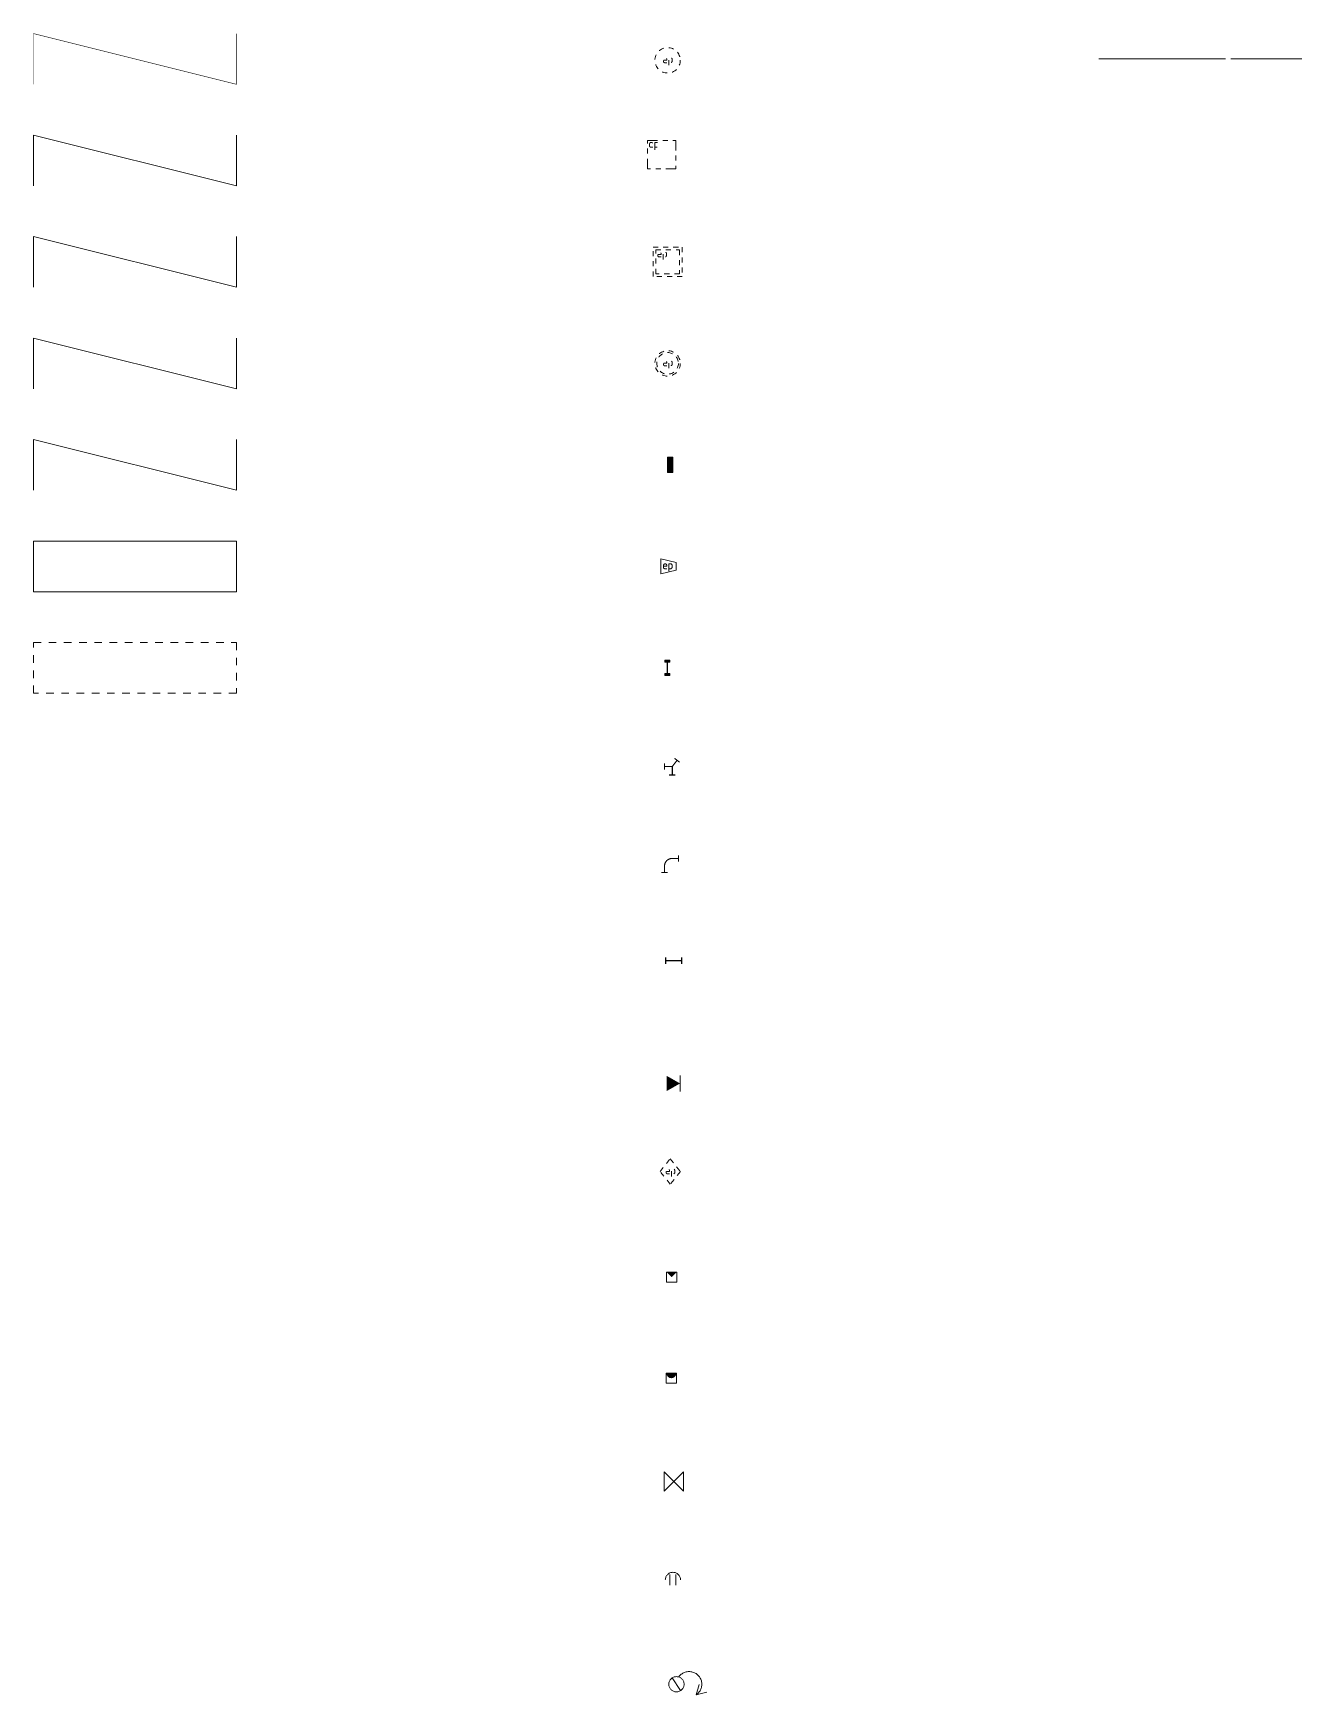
# Model space of a CAD drawing. Header units: metres. Extents: x 3068 to 3311, y 1718 to 1911.
# Drawn here: x 3130.54 to 3155.55, y 1878.02 to 1910.76 of the extents above; entities that cross this region are included whole.
import ezdxf

# ---------------------------------------------------------------- set-up
doc = ezdxf.new("R2010")
doc.units = ezdxf.units.M
for name, pattern in [('BL_0107', [0.3, 0.15, -0.15]), ('CL_0141', [2.5, 2.5, 0]), ('Socle_Axe', [0.35, 0.2, -0.05, 0.05, -0.05]), ('Socle_Continu', [2.5, 2.5, 0]), ('Socle_Discontinu', [0.075, 0.05, -0.025])]:
    doc.linetypes.add(name, pattern=pattern)
doc.layers.add('EAUPL_SCT', color=5, linetype='Socle_Continu', lineweight=13, true_color=0x0000ff)
doc.layers.add('EAUUS_SCS', color=36, linetype='Socle_Continu', lineweight=13, true_color=0x7f3f00)
doc.styles.add('Reseaux', font='arial.ttf')
doc.styles.get("Standard").update_dxf_attribs({"font": 'arial.ttf'})
doc.linetypes.add('BL_0101', pattern='A,3,-0.2,0.2,-0.381,["ep",Standard,S=0.254,R=0,X=-0.2,Y=-0.1],-0.381,0.2,-0.2', length=4.562)
doc.linetypes.add('BL_0102', pattern='A,3,-0.2,0.2,-0.6,["∩ ep ∩",Standard,S=0.254,R=0,X=-0.485,Y=-0.1],-0.75,0.2,-0.2', length=5.15)
doc.linetypes.add('BL_0103', pattern='A,3,-0.1,0.1,-0.6,["? ep ?",Standard,S=0.254,R=0,X=-0.485,Y=-0.1],-0.6,0.1,-0.1', length=4.6)
doc.linetypes.add('BL_0104', pattern='A,0.2,-0.2,0.2,-0.2,0.2,-0.2,["›",Standard,S=0.254,R=0,X=-0.05,Y=-0.1],-0.2', length=1.4)
doc.linetypes.add('BL_0105', pattern='A,4,-0.254,["| |",Standard,S=0.254,R=0,X=-0.127,Y=-0.1],-0.254', length=4.508)
doc.linetypes.add('BL_0106', pattern='A,0.2,0,["/",Standard,S=0.254,R=0,X=0,Y=0]', length=0.2)

# ---------------------------------------------------------------- blocks, each defined once
blk = doc.blocks.new('BP_0127')
at = {"layer": 'EAUPL_SCT', "linetype": 'Socle_Continu'}
blk.add_hatch(color=256, dxfattribs=at).paths.add_polyline_path([(0.056, 0.15), (-0.044, 0.15), (-0.044, 0.112), (0, 0.112), (0, -0.112), (-0.044, -0.113), (-0.044, -0.15), (0.056, -0.15), (0.056, -0.112), (0.013, -0.112), (0.012, 0.112), (0.056, 0.113)])
for p, q in [((0.056, 0.15), (-0.044, 0.15)), ((-0.044, 0.15), (-0.044, 0.112)), ((-0.044, 0.112), (0, 0.112)), ((0, 0.112), (0, -0.112)), ((0.013, -0.112), (0.012, 0.112)), ((0.012, 0.112), (0.056, 0.113)), ((0.056, 0.113), (0.056, 0.15)), ((0, -0.112), (-0.044, -0.113)), ((-0.044, -0.113), (-0.044, -0.15)), ((-0.044, -0.15), (0.056, -0.15)), ((0.056, -0.112), (0.013, -0.112)), ((0.056, -0.15), (0.056, -0.112))]:
    blk.add_line(p, q, dxfattribs=at)
at = {"layer": 'EAUPL_SCT', "linetype": 'Socle_Continu', "flags": 9}
for tag, p in [('ID', (0.705, -0.038)), ('NATURE', (0.705, -0.359)), ('FAMILLE', (0.705, -0.68)), ('CALQUE', (0.705, -1.001))]:
    blk.add_attdef(tag, p, '', height=0.2, dxfattribs=at)
blk = doc.blocks.new('BP_0125')
at = {"layer": 'EAUPL_SCT', "linetype": 'Socle_Continu'}
blk.add_hatch(color=256, dxfattribs=at).paths.add_polyline_path([(0.1, 0.15), (0.1, -0.15), (0, -0.15), (0, 0.15)])
at = {"layer": 'EAUPL_SCT', "linetype": 'Socle_Continu', "flags": 128}
blk.add_lwpolyline([(0, 0.15), (0.1, 0.15), (0.1, -0.15), (0, -0.15)], close=True, dxfattribs=at)
at = {"layer": 'EAUPL_SCT', "linetype": 'Socle_Continu', "flags": 9}
for tag, p in [('ID', (0.775, 0.541)), ('NATURE', (0.775, 0.22)), ('FAMILLE', (0.775, -0.101)), ('CALQUE', (0.775, -0.423)), ('TYPE', (0.775, -0.744))]:
    blk.add_attdef(tag, p, '', height=0.2, dxfattribs=at)
blk = doc.blocks.new('BP_0121')
at = {"layer": 'EAUPL_SCT', "linetype": 'Socle_Discontinu', "flags": 128}
for points in [[(-0.017, -0.047), (-0.057, -0.047, -0.424), (-0.081, -0.022), (-0.081, 0.018, -0.997785), (-0.017, 0.018), (-0.017, 0.002), (-0.073, 0.002)], [(0.024, -0.095), (0.024, 0.05), (0.06, 0.05, -0.410802), (0.088, 0.022), (0.088, -0.02, -0.396178), (0.06, -0.047), (0.032, -0.047)]]:
    blk.add_lwpolyline(points, format="xyb", dxfattribs=at)
at = {"layer": 'EAUPL_SCT', "linetype": 'Socle_Discontinu'}
blk.add_circle((0, 0), 0.25, dxfattribs=at)
at = {"layer": 'EAUPL_SCT', "linetype": 'Socle_Discontinu', "flags": 9}
for tag, p in [('ID', (0.636, 0.406)), ('NATURE', (0.636, 0.084)), ('FAMILLE', (0.636, -0.237)), ('CALQUE', (0.636, -0.558))]:
    blk.add_attdef(tag, p, '', height=0.2, dxfattribs=at)
blk = doc.blocks.new('BP_0122')
at = {"layer": 'EAUPL_SCT', "linetype": 'Socle_Axe'}
blk.add_lwpolyline([(0, 0.562), (0.562, 0.562), (0.562, 0), (0, 0)], close=True, dxfattribs=at)
at = {"layer": 'EAUPL_SCT', "linetype": 'Socle_Axe', "flags": 128}
for points in [[(0.106, 0.425), (0.066, 0.425, -0.424), (0.042, 0.45), (0.042, 0.49, -0.997785), (0.106, 0.49), (0.106, 0.474), (0.05, 0.474)], [(0.146, 0.377), (0.146, 0.522), (0.183, 0.522, -0.410802), (0.211, 0.494), (0.211, 0.452, -0.396178), (0.183, 0.425), (0.154, 0.425)]]:
    blk.add_lwpolyline(points, format="xyb", dxfattribs=at)
at = {"layer": 'EAUPL_SCT', "linetype": 'Socle_Axe', "flags": 9}
for tag, p in [('ID', (1.081, 0.342)), ('NATURE', (1.081, 0.02)), ('FAMILLE', (1.081, -0.301)), ('CALQUE', (1.081, -0.622))]:
    blk.add_attdef(tag, p, '', height=0.2, dxfattribs=at)
blk = doc.blocks.new('BP_0123')
at = {"layer": 'EAUPL_SCT', "linetype": 'Socle_Discontinu'}
for points in [[(0, 0.576), (0.576, 0.576), (0.576, 0), (0, 0)], [(0.054, 0.522), (0.522, 0.522), (0.522, 0.054), (0.054, 0.054)]]:
    blk.add_lwpolyline(points, close=True, dxfattribs=at)
at = {"layer": 'EAUPL_SCT', "linetype": 'Socle_Discontinu', "flags": 128}
for points in [[(0.16, 0.385), (0.12, 0.385, -0.424), (0.096, 0.409), (0.096, 0.45, -0.997785), (0.16, 0.45), (0.16, 0.433), (0.104, 0.433)], [(0.2, 0.337), (0.2, 0.482), (0.237, 0.482, -0.410802), (0.265, 0.454), (0.265, 0.412, -0.396178), (0.237, 0.385), (0.208, 0.385)]]:
    blk.add_lwpolyline(points, format="xyb", dxfattribs=at)
at = {"layer": 'EAUPL_SCT', "linetype": 'Socle_Discontinu', "flags": 9}
for tag, p in [('ID', (1.071, 0.584)), ('NATURE', (1.071, 0.262)), ('FAMILLE', (1.071, -0.059)), ('CALQUE', (1.071, -0.38))]:
    blk.add_attdef(tag, p, '', height=0.2, dxfattribs=at)
blk = doc.blocks.new('BP_0124')
at = {"layer": 'EAUPL_SCT', "linetype": 'Socle_Discontinu', "flags": 128}
for points in [[(-0.017, -0.047), (-0.057, -0.047, -0.424), (-0.081, -0.022), (-0.081, 0.018, -0.997785), (-0.017, 0.018), (-0.017, 0.002), (-0.073, 0.002)], [(0.024, -0.095), (0.024, 0.05), (0.06, 0.05, -0.410802), (0.088, 0.022), (0.088, -0.02, -0.396178), (0.06, -0.047), (0.032, -0.047)]]:
    blk.add_lwpolyline(points, format="xyb", dxfattribs=at)
at = {"layer": 'EAUPL_SCT', "linetype": 'Socle_Discontinu'}
for radius in [0.25, 0.213]:
    blk.add_circle((0, 0), radius, dxfattribs=at)
at = {"layer": 'EAUPL_SCT', "linetype": 'Socle_Discontinu', "flags": 9}
for tag, p in [('ID', (0.791, 0.348)), ('NATURE', (0.791, 0.027)), ('FAMILLE', (0.791, -0.294)), ('CALQUE', (0.791, -0.615))]:
    blk.add_attdef(tag, p, '', height=0.2, dxfattribs=at)
blk = doc.blocks.new('BP_0126')
at = {"layer": 'EAUPL_SCT', "linetype": 'Socle_Continu', "flags": 128}
blk.add_lwpolyline([(-0.136, 0.151), (-0.136, -0.15), (0.17, -0.075), (0.17, 0.075)], close=True, dxfattribs=at)
for points in [[(-0.016, -0.046), (-0.057, -0.046, -0.424), (-0.081, -0.022), (-0.081, 0.018, -0.997785), (-0.016, 0.018), (-0.016, 0.002), (-0.073, 0.002)], [(0.024, -0.095), (0.024, 0.05), (0.06, 0.05, -0.410802), (0.088, 0.022), (0.088, -0.02, -0.396178), (0.06, -0.046), (0.032, -0.046)]]:
    blk.add_lwpolyline(points, format="xyb", dxfattribs=at)
at = {"layer": 'EAUPL_SCT', "linetype": 'Socle_Continu', "flags": 9}
for tag, p in [('ID', (0.686, 0.618)), ('NATURE', (0.686, 0.296)), ('FAMILLE', (0.686, -0.025)), ('CALQUE', (0.686, -0.346)), ('TYPE', (0.686, -0.667))]:
    blk.add_attdef(tag, p, '', height=0.2, dxfattribs=at)
blk = doc.blocks.new('BP_2076')
at = {"layer": 'EAUPL_SCT', "linetype": 'Socle_Continu', "const_width": 0.0225, "flags": 128}
for points in [[(-0.155, -0.063), (-0.155, 0.063)], [(-0.155, 0), (0, 0)], [(0.095, 0.122), (0, 0)], [(0, -0.167), (0, 0)], [(0.045, 0.161), (0.144, 0.084)], [(-0.063, -0.167), (0.063, -0.167)]]:
    blk.add_lwpolyline(points, dxfattribs=at)
at = {"layer": 'EAUPL_SCT', "linetype": 'Socle_Continu', "flags": 9}
for tag, p in [('ID', (0.696, -0.013)), ('NATURE', (0.696, -0.334)), ('CALQUE', (0.696, -0.977)), ('TYPE', (0.696, -1.298))]:
    blk.add_attdef(tag, p, '', height=0.2, dxfattribs=at)
at = {"layer": 'EAUPL_SCT', "linetype": 'Socle_Continu', "style": 'Reseaux', "flags": 9}
blk.add_attdef('FAMILLE', (0.696, -0.656), '', height=0.2, dxfattribs=at)
blk = doc.blocks.new('BP_2077')
at = {"layer": 'EAUPL_SCT', "linetype": 'Socle_Continu', "const_width": 0.0225, "flags": 128}
blk.add_lwpolyline([(0, -0.275), (0, -0.15, -0.414214), (0.15, 0), (0.275, 0)], format="xyb", dxfattribs=at)
for points in [[(0.275, -0.063), (0.275, 0.063)], [(-0.063, -0.275), (0.063, -0.275)]]:
    blk.add_lwpolyline(points, dxfattribs=at)
at = {"layer": 'EAUPL_SCT', "linetype": 'Socle_Continu', "flags": 9}
for tag, p in [('ID', (0.946, -0.087)), ('NATURE', (0.946, -0.408)), ('TYPE', (0.946, -1.372))]:
    blk.add_attdef(tag, p, '', height=0.2, dxfattribs=at)
at = {"layer": 'EAUPL_SCT', "linetype": 'Socle_Continu', "style": 'Reseaux', "flags": 9}
for tag, p in [('FAMILLE', (0.946, -0.729)), ('CALQUE', (0.946, -1.051))]:
    blk.add_attdef(tag, p, '', height=0.2, dxfattribs=at)
blk = doc.blocks.new('BP_2078')
at = {"layer": 'EAUPL_SCT', "linetype": 'Socle_Continu', "const_width": 0.0225, "flags": 128}
for points in [[(-0.157, -0.063), (-0.157, 0.063)], [(-0.157, 0), (0.157, 0)], [(0.157, -0.063), (0.157, 0.063)]]:
    blk.add_lwpolyline(points, dxfattribs=at)
at = {"layer": 'EAUPL_SCT', "linetype": 'Socle_Continu', "flags": 9}
for tag, p in [('ID', (0.687, 0.023)), ('NATURE', (0.687, -0.299)), ('CALQUE', (0.687, -0.941)), ('TYPE', (0.687, -1.262))]:
    blk.add_attdef(tag, p, '', height=0.2, dxfattribs=at)
at = {"layer": 'EAUPL_SCT', "linetype": 'Socle_Continu', "style": 'Reseaux', "flags": 9}
blk.add_attdef('FAMILLE', (0.687, -0.62), '', height=0.2, dxfattribs=at)
blk = doc.blocks.new('BP_2079')
at = {"layer": 'EAUPL_SCT', "linetype": 'Socle_Continu', "flags": 128}
blk.add_lwpolyline([(-0.265, 0, 0.3, 0, 0), (0, 0, 0, 0, 0)], format="xyseb", dxfattribs=at)
at = {"layer": 'EAUPL_SCT', "linetype": 'Socle_Continu', "const_width": 0.0225, "flags": 128}
blk.add_lwpolyline([(0, 0.16), (0, -0.16)], dxfattribs=at)
at = {"layer": 'EAUPL_SCT', "linetype": 'Socle_Continu', "flags": 9}
for tag, p in [('ID', (0.534, 0.259)), ('NATURE', (0.534, -0.062)), ('FAMILLE', (0.534, -0.383)), ('CALQUE', (0.534, -0.705))]:
    blk.add_attdef(tag, p, '', height=0.2, dxfattribs=at)
blk = doc.blocks.new('BP_2080')
at = {"layer": 'EAUPL_SCT', "linetype": 'Socle_Discontinu'}
blk.add_lwpolyline([(0, 0.25), (0.2, 0), (0, -0.25), (-0.2, 0)], close=True, dxfattribs=at)
at = {"layer": 'EAUPL_SCT', "linetype": 'Socle_Discontinu', "flags": 128}
for points in [[(-0.016, -0.046), (-0.057, -0.046, -0.424), (-0.081, -0.022), (-0.081, 0.018, -0.997785), (-0.016, 0.018), (-0.016, 0.002), (-0.073, 0.002)], [(0.024, -0.095), (0.024, 0.05), (0.06, 0.05, -0.410802), (0.088, 0.022), (0.088, -0.02, -0.396178), (0.06, -0.046), (0.032, -0.046)]]:
    blk.add_lwpolyline(points, format="xyb", dxfattribs=at)
at = {"layer": 'EAUPL_SCT', "linetype": 'Socle_Discontinu', "flags": 9}
for tag, p in [('NATURE', (0.732, -0.2)), ('ID', (0.732, 0.121)), ('FAMILLE', (0.732, -0.521)), ('CALQUE', (0.732, -0.842)), ('TYPE', (0.732, -1.164))]:
    blk.add_attdef(tag, p, '', height=0.2, dxfattribs=at)
blk = doc.blocks.new('BP_2082')
at = {"layer": 'EAUPL_SCT', "linetype": 'Socle_Continu'}
h = blk.add_hatch(color=256, dxfattribs=at)
h.dxf.hatch_style = 1
h.paths.add_polyline_path([(0.1, 0.1), (-0.1, 0.1, 1)])
blk.add_lwpolyline([(-0.1, -0.1), (0.1, -0.1), (0.1, 0.1), (-0.1, 0.1)], close=True, dxfattribs=at)
at = {"layer": 'EAUPL_SCT', "linetype": 'Socle_Continu', "flags": 9}
for tag, p in [('ID', (0.481, -0.016)), ('NATURE', (0.481, -0.337)), ('FAMILLE', (0.481, -0.658)), ('CALQUE', (0.481, -0.979))]:
    blk.add_attdef(tag, p, '', height=0.2, dxfattribs=at)
blk = doc.blocks.new('BP_2083')
at = {"layer": 'EAUPL_SCT', "linetype": 'Socle_Continu'}
blk.add_lwpolyline([(-0.19, 0.19), (-0.19, -0.19), (0.19, 0.19), (0.19, -0.19), (-0.19, 0.19)], dxfattribs=at)
at = {"layer": 'EAUPL_SCT', "linetype": 'Socle_Continu', "flags": 9}
for tag, p in [('ID', (0.83, 0.067)), ('NATURE', (0.83, -0.254)), ('FAMILLE', (0.83, -0.575)), ('CALQUE', (0.83, -0.896))]:
    blk.add_attdef(tag, p, '', height=0.2, dxfattribs=at)
blk = doc.blocks.new('BP_2084')
at = {"layer": 'EAUPL_SCT', "linetype": 'Socle_Continu'}
blk.add_lwpolyline([(-0.15, 0.105, -1), (0.15, 0.105)], format="xyb", dxfattribs=at)
for points in [[(-0.06, 0), (-0.06, 0.21)], [(0.06, 0.21), (0.06, 0)]]:
    blk.add_lwpolyline(points, dxfattribs=at)
at = {"layer": 'EAUPL_SCT', "linetype": 'Socle_Continu', "flags": 9}
for tag, p in [('ID', (0.835, -0.018)), ('NATURE', (0.835, -0.339)), ('FAMILLE', (0.835, -0.661)), ('CALQUE', (0.835, -0.982))]:
    blk.add_attdef(tag, p, '', height=0.2, dxfattribs=at)
blk = doc.blocks.new('BP_2085')
at = {"layer": 'EAUPL_SCT', "linetype": 'Socle_Continu'}
for points in [[(0.081, -0.126), (-0.081, 0.126)], [(0.446, -0.004), (0.39, -0.207), (0.599, -0.154)]]:
    blk.add_lwpolyline(points, dxfattribs=at)
blk.add_lwpolyline([(0.045, 0.143, -1.203677), (0.39, -0.207)], format="xyb", dxfattribs=at)
blk.add_circle((0, 0), 0.15, dxfattribs=at)
at = {"layer": 'EAUPL_SCT', "linetype": 'Socle_Continu', "flags": 9}
for tag, p in [('ID', (1.252, 0.117)), ('NATURE', (1.252, -0.205)), ('FAMILLE', (1.252, -0.526)), ('CALQUE', (1.252, -0.847))]:
    blk.add_attdef(tag, p, '', height=0.2, dxfattribs=at)
blk = doc.blocks.new('BP_2081')
at = {"layer": 'EAUPL_SCT', "linetype": 'Socle_Continu'}
h = blk.add_hatch(color=256, dxfattribs=at)
h.dxf.hatch_style = 1
h.paths.add_polyline_path([(0.1, 0.1), (0.1, 0.1), (-0.1, 0.1), (0, 0)])
blk.add_lwpolyline([(-0.1, -0.1), (0.1, -0.1), (0.1, 0.1), (-0.1, 0.1)], close=True, dxfattribs=at)
at = {"layer": 'EAUPL_SCT', "linetype": 'Socle_Continu', "flags": 9}
for tag, p in [('ID', (0.523, -0.096)), ('NATURE', (0.523, -0.417)), ('FAMILLE', (0.523, -0.738)), ('CALQUE', (0.523, -1.06))]:
    blk.add_attdef(tag, p, '', height=0.2, dxfattribs=at)

msp = doc.modelspace()

# ---------------------------------------------------------------- linework, layer by layer
at = {"layer": 'EAUPL_SCT', "linetype": 'BL_0101', "const_width": 0.01, "flags": 128}
msp.add_lwpolyline([(3130.549, 1909.753), (3130.549, 1910.753), (3134.549, 1909.753), (3134.549, 1910.753)], dxfattribs=at)
at = {"layer": 'EAUPL_SCT', "linetype": 'BL_0102', "flags": 128}
msp.add_lwpolyline([(3130.549, 1907.753), (3130.549, 1908.753), (3134.549, 1907.753), (3134.549, 1908.753)], dxfattribs=at)
at = {"layer": 'EAUPL_SCT', "linetype": 'BL_0103', "flags": 128}
msp.add_lwpolyline([(3130.549, 1905.753), (3130.549, 1906.753), (3134.549, 1905.753), (3134.549, 1906.753)], dxfattribs=at)
at = {"layer": 'EAUPL_SCT', "linetype": 'BL_0104', "flags": 128}
msp.add_lwpolyline([(3130.549, 1903.753), (3130.549, 1904.753), (3134.549, 1903.753), (3134.549, 1904.753)], dxfattribs=at)
at = {"layer": 'EAUPL_SCT', "linetype": 'BL_0105', "flags": 128}
msp.add_lwpolyline([(3130.549, 1901.753), (3130.549, 1902.753), (3134.549, 1901.753), (3134.549, 1902.753)], dxfattribs=at)
at = {"layer": 'EAUPL_SCT', "linetype": 'BL_0106'}
msp.add_lwpolyline([(3130.549, 1900.753), (3134.549, 1900.753), (3134.549, 1899.753), (3130.549, 1899.753)], close=True, dxfattribs=at)
at = {"layer": 'EAUPL_SCT', "linetype": 'BL_0107'}
msp.add_lwpolyline([(3130.549, 1898.753), (3134.549, 1898.753), (3134.549, 1897.753), (3130.549, 1897.753)], close=True, dxfattribs=at)
at = {"layer": 'EAUUS_SCS', "linetype": 'CL_0141', "flags": 128}
msp.add_lwpolyline([(3151.549, 1910.253), (3155.549, 1910.253)], dxfattribs=at)

# ---------------------------------------------------------------- block references
at = {"layer": 'EAUPL_SCT', "linetype": 'Socle_Continu'}
for name, p in [('BP_0121', (3143.049, 1910.226)), ('BP_0122', (3142.652, 1908.087)), ('BP_0123', (3142.761, 1905.966)), ('BP_0124', (3143.049, 1904.253)), ('BP_0125', (3143.049, 1902.253)), ('BP_0126', (3143.049, 1900.253)), ('BP_0127', (3143.037, 1898.253)), ('BP_2076', (3143.141, 1896.309)), ('BP_2077', (3142.988, 1894.497)), ('BP_2078', (3143.169, 1892.483)), ('BP_2079', (3143.295, 1890.063)), ('BP_2080', (3143.102, 1888.327)), ('BP_2081', (3143.129, 1886.246)), ('BP_2082', (3143.123, 1884.254)), ('BP_2083', (3143.173, 1882.22)), ('BP_2084', (3143.154, 1880.174)), ('BP_2085', (3143.223, 1878.223))]:
    msp.add_blockref(name, p, dxfattribs=at)

doc.saveas('drawing.dxf')
